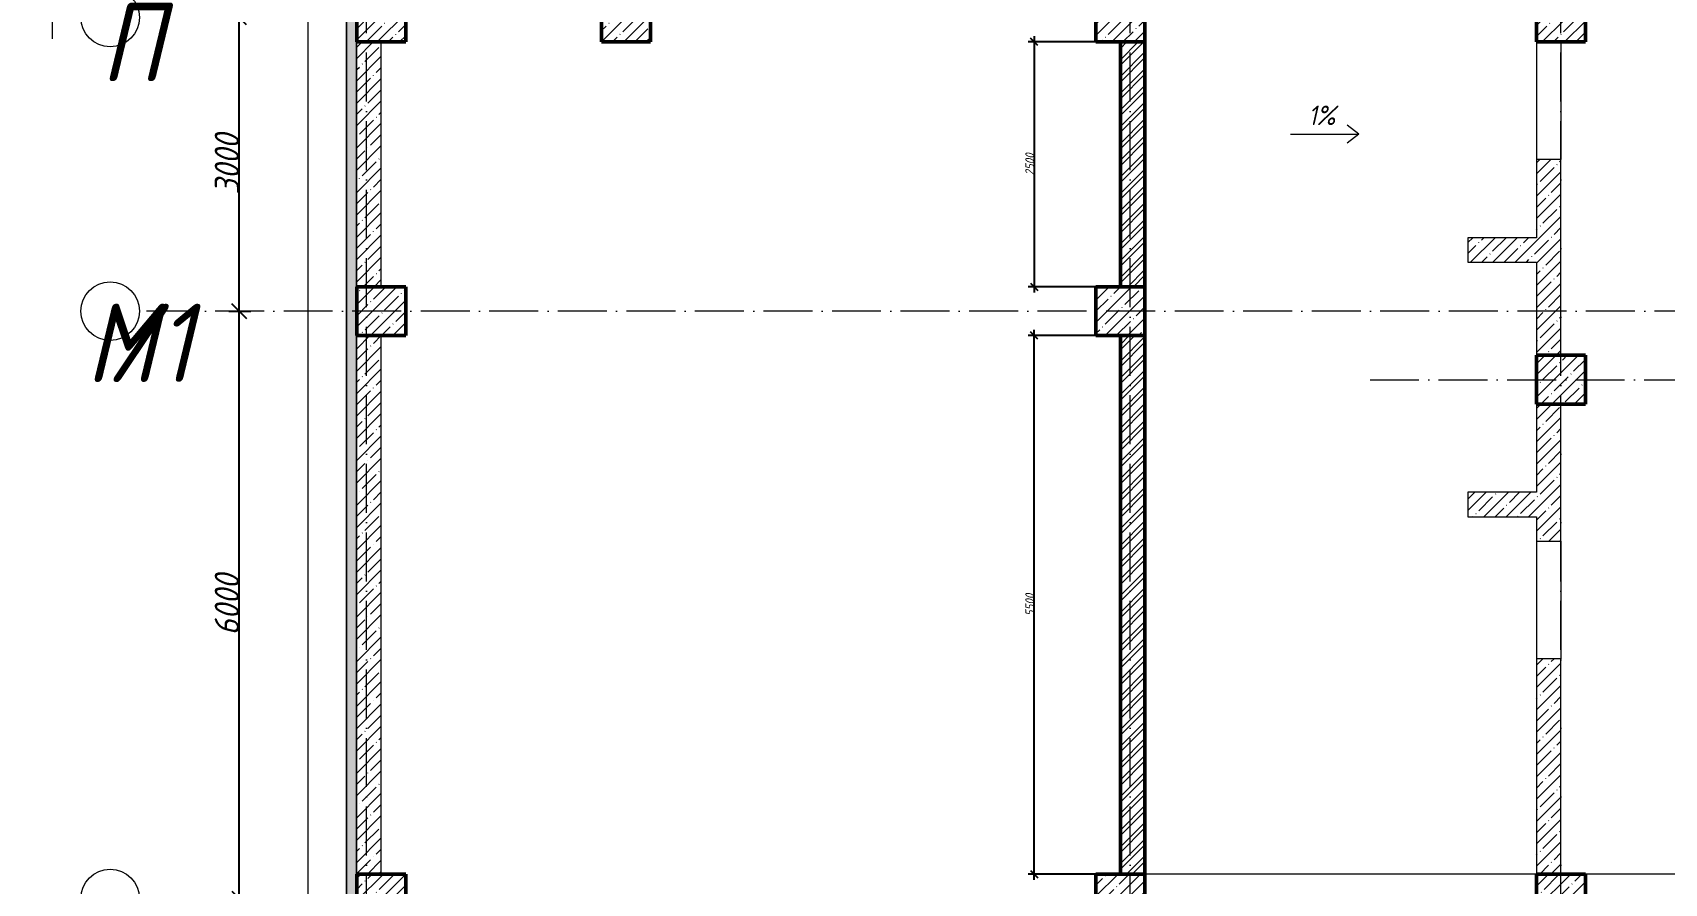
# Model space of a CAD drawing. Header units: millimetres. Extents: x -606178 to 312196, y -19338 to 632709.
# Drawn here: x -605828 to -589161, y 469430 to 478120 of the extents above; entities that cross this region are included whole.
import ezdxf

# ---------------------------------------------------------------- set-up
doc = ezdxf.new("R2010")
doc.units = ezdxf.units.MM
doc.linetypes.add('50_200_ШТРИХ_1Т_ш5_п1_п1_', pattern=[700, 500, -100, 0, -100])
for name, color, linetype, lineweight in [('A-____-____-DIMS', 7, 'Continuous', 9), ('A-DOOR-____-OTLN', 7, 'Continuous', 9), ('A-FLOR-____-OTLN', 7, 'Continuous', 9), ('A-WALL-____-MCUT', 7, 'Continuous', 13), ('A-WALL-____-MCUT-1', 7, 'Continuous', 9), ('A-WALL-____-MCUT-2', 7, 'Continuous', 50), ('A-WALL-____-MCUT-3', 7, 'Continuous', 9), ('A-WALL-____-PATT-1', 7, 'Continuous', 9), ('G-____-____-DIMS', 7, 'Continuous', 9), ('G-____-____-SYMB', 7, 'Continuous', 9), ('S-COLS-____-MCUT', 7, 'Continuous', 50), ('S-COLS-____-OTLN', 7, 'Continuous', 9), ('S-GRID-____-IDEN', 7, 'Continuous', 9), ('S-GRID-____-OTLN-1', 7, '50_200_ШТРИХ_1Т_ш5_п1_п1_', 9)]:
    doc.layers.add(name, color=color, linetype=linetype, lineweight=lineweight)
doc.layers.add('A-DOOR-____-OTLN-1', color=7, linetype='Continuous', lineweight=9, true_color=0xffffff)
doc.layers.add('A-WALL-____-PATT-2', color=7, linetype='Continuous', lineweight=9, true_color=0x787878)
doc.styles.add('ISOCPEUR_I', font='isocpeui.ttf', dxfattribs={"width": 0.9, "height": 2.5})
doc.styles.add('ISOCPEUR_I_5', font='isocpeui.ttf', dxfattribs={"width": 0.85, "height": 2.1})
doc.styles.add('ISOCPEUR_I_7', font='isocpeui.ttf', dxfattribs={"width": 0.9, "height": 90})
doc.styles.add('ISOCPEUR_I_9', font='isocpeui.ttf', dxfattribs={"width": 0.9, "height": 250})
doc.dimstyles.new('ISO-1_8_0_9К_СРЕДНИЙ_Кладочные', dxfattribs={"dimscale": 304.8, "dimtxt": 89.638306, "dimasz": 0.246063, "dimexe": 0.19685, "dimexo": 0, "dimgap": 0, "dimtad": 1, "dimdec": 3, "dimrnd": 0.001, "dimdsep": 46, "dimtxsty": 'ISOCPEUR_I_7', "dimblk1": 'OBLIQUE', "dimblk2": 'OBLIQUE', "dimsah": 1, "dimcen": 0.09, "dimdle": 0.19685, "dimazin": 0, "dimtfac": 1, "dimtdec": 4, "dimtix": 1, "dimtmove": 2, "dimatfit": 3, "dimfxl": 1, "dimtvp": 1, "dimtolj": 1, "dimtzin": 0, "dimarcsym": 2})
doc.dimstyles.new('ISO-2_5_0_9К_БОЛЬШОЙ_ОСИ', dxfattribs={"dimscale": 304.8, "dimtxt": 248.995294, "dimasz": 0.492126, "dimexe": 0.393701, "dimexo": 0, "dimgap": 0, "dimtad": 1, "dimdec": 0, "dimzin": 0, "dimdsep": 46, "dimtxsty": 'ISOCPEUR_I_9', "dimblk1": 'OBLIQUE', "dimblk2": 'OBLIQUE', "dimsah": 1, "dimcen": 0.09, "dimdle": 0.393701, "dimazin": 0, "dimtfac": 1, "dimtdec": 4, "dimtix": 1, "dimtmove": 0, "dimatfit": 3, "dimfxl": 1, "dimtvp": 1, "dimtolj": 1, "dimtzin": 0, "dimarcsym": 2})
pattern_1 = [(45, (-600067.05, 451794.26), (-114.04925, 114.04925), []), (45, (-599953, 451794.26), (-114.04925, 114.04925), [201.612, -40.322, 3.353, -36.97])]
pattern_2 = [(45, (-600067.05, 451794.26), (-85.5366, 85.5366), []), (45, (-600010.02, 451794.26), (-85.5366, 85.5366), [])]

# ---------------------------------------------------------------- blocks, each defined once
blk = doc.blocks.new('BSC_Колонна _Прямоугольная - 500х500-V1-АР1_Кладочный план подвала в осях 1-64_А-ГГ')
at = {"layer": 'S-COLS-____-OTLN'}
h = blk.add_hatch(dxfattribs=at)
h.set_pattern_fill('FP_8', color=256, style=0, pattern_type=2)
h.set_pattern_definition([(45, (-9850, -26481.04), (-114.04925, 114.04925), []), (45, (-9735.95, -26481.04), (-114.04925, 114.04925), [201.613, -40.323, 3.353, -36.97])])
h.paths.add_polyline_path([(-250, -250), (250, -250), (250, 250), (-250, 250)], flags=0)
at = {"layer": 'S-COLS-____-MCUT'}
for p, q in [((250, 250), (-250, 250)), ((-250, 250), (-250, -250)), ((250, -250), (250, 250)), ((-250, -250), (250, -250))]:
    blk.add_line(p, q, dxfattribs=at)
blk = doc.blocks.new('BSC_Колонна _Прямоугольная - 500х500-V44-АР1_Кладочный план подвала в осях 1-64_А-ГГ')
at = {"layer": 'S-COLS-____-OTLN'}
h = blk.add_hatch(dxfattribs=at)
h.set_pattern_fill('FP_55', color=256, style=0, pattern_type=2)
h.set_pattern_definition([(45, (2200, -26481.04), (-114.0493, 114.0493), []), (45, (2314.05, -26481.04), (-114.0493, 114.0493), [201.613, -40.323, 3.353, -36.97])])
h.paths.add_polyline_path([(-250, -250), (250, -250), (250, 250), (-250, 250)], flags=0)
at = {"layer": 'S-COLS-____-MCUT'}
for p, q in [((250, 250), (-250, 250)), ((-250, 250), (-250, -250)), ((250, -250), (250, 250)), ((-250, -250), (250, -250))]:
    blk.add_line(p, q, dxfattribs=at)
blk = doc.blocks.new('BSC_Колонна _Прямоугольная - 500х500-V45-АР1_Кладочный план подвала в осях 1-64_А-ГГ')
at = {"layer": 'S-COLS-____-OTLN'}
h = blk.add_hatch(dxfattribs=at)
h.set_pattern_fill('FP_56', color=256, style=0, pattern_type=2)
h.set_pattern_definition([(45, (-5350, -26481.04), (-114.0493, 114.0493), []), (45, (-5235.95, -26481.04), (-114.0493, 114.0493), [201.613, -40.323, 3.353, -36.97])])
h.paths.add_polyline_path([(-250, -250), (250, -250), (250, 250), (-250, 250)], flags=0)
at = {"layer": 'S-COLS-____-MCUT'}
for p, q in [((250, 250), (-250, 250)), ((-250, 250), (-250, -250)), ((250, -250), (250, 250)), ((-250, -250), (250, -250))]:
    blk.add_line(p, q, dxfattribs=at)
blk = doc.blocks.new('BSC_Колонна _Прямоугольная - 500х500-V50-АР1_Кладочный план подвала в осях 1-64_А-ГГ')
at = {"layer": 'S-COLS-____-OTLN'}
h = blk.add_hatch(dxfattribs=at)
h.set_pattern_fill('FP_61', color=256, style=0, pattern_type=2)
h.set_pattern_definition([(45, (2200, -23481.04), (-114.0493, 114.0493), []), (45, (2314.05, -23481.04), (-114.0493, 114.0493), [201.613, -40.323, 3.353, -36.97])])
h.paths.add_polyline_path([(-250, -250), (250, -250), (250, 250), (-250, 250)], flags=0)
at = {"layer": 'S-COLS-____-MCUT'}
for p, q in [((250, 250), (-250, 250)), ((-250, 250), (-250, -250)), ((250, -250), (250, 250)), ((-250, -250), (250, -250))]:
    blk.add_line(p, q, dxfattribs=at)
blk = doc.blocks.new('BSC_Колонна _Прямоугольная - 500х500-V51-АР1_Кладочный план подвала в осях 1-64_А-ГГ')
at = {"layer": 'S-COLS-____-OTLN'}
h = blk.add_hatch(dxfattribs=at)
h.set_pattern_fill('FP_62', color=256, style=0, pattern_type=2)
h.set_pattern_definition([(45, (2200, -17481.04), (-114.0493, 114.0493), []), (45, (2314.05, -17481.04), (-114.0493, 114.0493), [201.612, -40.322, 3.353, -36.97])])
h.paths.add_polyline_path([(-250, -250), (250, -250), (250, 250), (-250, 250)], flags=0)
at = {"layer": 'S-COLS-____-MCUT'}
for p, q in [((250, 250), (-250, 250)), ((-250, 250), (-250, -250)), ((250, -250), (250, 250)), ((-250, -250), (250, -250))]:
    blk.add_line(p, q, dxfattribs=at)
blk = doc.blocks.new('BSC_Колонна _Прямоугольная - 500х500-V52-АР1_Кладочный план подвала в осях 1-64_А-ГГ')
at = {"layer": 'S-COLS-____-OTLN'}
h = blk.add_hatch(dxfattribs=at)
h.set_pattern_fill('FP_63', color=256, style=0, pattern_type=2)
h.set_pattern_definition([(45, (-5350, -23481.04), (-114.0493, 114.0493), []), (45, (-5235.95, -23481.04), (-114.0493, 114.0493), [201.613, -40.323, 3.353, -36.97])])
h.paths.add_polyline_path([(-250, -250), (250, -250), (250, 250), (-250, 250)], flags=0)
at = {"layer": 'S-COLS-____-MCUT'}
for p, q in [((250, 250), (-250, 250)), ((-250, 250), (-250, -250)), ((250, -250), (250, 250)), ((-250, -250), (250, -250))]:
    blk.add_line(p, q, dxfattribs=at)
blk = doc.blocks.new('BSC_Колонна _Прямоугольная - 500х500-V53-АР1_Кладочный план подвала в осях 1-64_А-ГГ')
at = {"layer": 'S-COLS-____-OTLN'}
h = blk.add_hatch(dxfattribs=at)
h.set_pattern_fill('FP_64', color=256, style=0, pattern_type=2)
h.set_pattern_definition([(45, (-5350, -17481.04), (-114.0493, 114.0493), []), (45, (-5235.95, -17481.04), (-114.0493, 114.0493), [201.613, -40.323, 3.353, -36.97])])
h.paths.add_polyline_path([(-250, -250), (250, -250), (250, 250), (-250, 250)], flags=0)
at = {"layer": 'S-COLS-____-MCUT'}
for p, q in [((250, 250), (-250, 250)), ((-250, 250), (-250, -250)), ((250, -250), (250, 250)), ((-250, -250), (250, -250))]:
    blk.add_line(p, q, dxfattribs=at)
blk = doc.blocks.new('BSC_Колонна _Прямоугольная - 500х500-V114-АР1_Кладочный план подвала в осях 1-64_А-ГГ')
at = {"layer": 'S-COLS-____-OTLN'}
h = blk.add_hatch(dxfattribs=at)
h.set_pattern_fill('FP_129', color=256, style=0, pattern_type=2)
h.set_pattern_definition([(45, (-9850, -17481.04), (-114.0493, 114.0493), []), (45, (-9735.95, -17481.04), (-114.0493, 114.0493), [201.613, -40.323, 3.353, -36.97])])
h.paths.add_polyline_path([(-250, -250), (250, -250), (250, 250), (-250, 250)], flags=0)
at = {"layer": 'S-COLS-____-MCUT'}
for p, q in [((250, 250), (-250, 250)), ((-250, 250), (-250, -250)), ((250, -250), (250, 250)), ((-250, -250), (250, -250))]:
    blk.add_line(p, q, dxfattribs=at)
blk = doc.blocks.new('BSC_Колонна _Прямоугольная - 500х500-V146-АР1_Кладочный план подвала в осях 1-64_А-ГГ')
at = {"layer": 'S-COLS-____-OTLN'}
h = blk.add_hatch(dxfattribs=at)
h.set_pattern_fill('FP_162', color=256, style=0, pattern_type=2)
h.set_pattern_definition([(45, (-300, -26481.04), (-114.0493, 114.0493), []), (45, (-185.95, -26481.04), (-114.0493, 114.0493), [201.613, -40.323, 3.353, -36.97])])
h.paths.add_polyline_path([(-250, -250), (250, -250), (250, 250), (-250, 250)], flags=0)
at = {"layer": 'S-COLS-____-MCUT'}
for p, q in [((250, 250), (-250, 250)), ((-250, 250), (-250, -250)), ((250, -250), (250, 250)), ((-250, -250), (250, -250))]:
    blk.add_line(p, q, dxfattribs=at)
blk = doc.blocks.new('Проем_Дверь_Прямоугольный - 1200х2200h_проемы без заполнения-26839834-АР1_Кладочный план подвала в осях 1-64_А-ГГ')
at = {"layer": 'A-DOOR-____-OTLN-1'}
for p, q in [((600, 125), (-600, 125)), ((600, -125), (-600, -125))]:
    blk.add_line(p, q, dxfattribs=at)
blk = doc.blocks.new('Ось сетки - Круг_Ø6_00__ISO-2_5_0_9K_-25732049-АР1_Кладочный план подвала в осях 1-64_А-ГГ')
at = {"layer": 'S-GRID-____-IDEN'}
blk.add_circle((0, 0), 3, dxfattribs=at)
blk = doc.blocks.new('Разрез - Заголовок разреза-10218885-АР1_Кладочный план подвала в осях 1-64_А-ГГ')
at = {"layer": 'G-____-____-SYMB'}
for points in [[(0, 0.5), (0, -0.5), (-9, -0.5), (-9, 0.5)], [(-6.34, -5.5), (-7.66, -5.5), (-7, -0.5)]]:
    blk.add_hatch(color=256, dxfattribs=at).paths.add_polyline_path(points, flags=0)
for p, q in [((0, 0.5), (-9, 0.5)), ((-9, 0.5), (-9, -0.5)), ((0, -0.5), (0, 0.5)), ((-9, -0.5), (0, -0.5)), ((-7, -0.5), (-7.66, -5.5)), ((-6.34, -5.5), (-7, -0.5)), ((-7.66, -5.5), (-6.34, -5.5)), ((-7, -5.5), (-7, -10.5))]:
    blk.add_line(p, q, dxfattribs=at)
blk = doc.blocks.new('_Oblique')
at = {"color": 0, "linetype": 'ByBlock', "lineweight": -2}
blk.add_line((-0.5, -0.5), (0.5, 0.5), dxfattribs=at)
blk = doc.blocks.new('*D3969')
at = {"layer": 'A-____-____-DIMS', "color": 0, "lineweight": -2, "transparency": 16777216}
for p, q in [((-603718, 469155), (-603718, 475395)), ((-603825, 475275), (-603598, 475275)), ((-603825, 469275), (-603598, 469275))]:
    blk.add_line(p, q, dxfattribs=at)
at = {"layer": 'Defpoints', "color": 0, "transparency": 16777216}
for p in [(-603825, 475275), (-603718, 475275), (-603825, 469275)]:
    blk.add_point(p, dxfattribs=at)
at = {"layer": 'A-____-____-DIMS', "color": 0, "lineweight": -2, "transparency": 16777216, "xscale": 150, "yscale": 150, "zscale": 150}
for p, rotation in [((-603718, 475275), 90), ((-603718, 469275), 270)]:
    blk.add_blockref('_Oblique', p, dxfattribs=dict(at, rotation=rotation))
at = {"layer": 'A-____-____-DIMS', "color": 0, "transparency": 16777216, "insert": (-603843, 472275), "char_height": 250, "width": 758.48, "attachment_point": 5, "rotation": 90, "style": 'ISOCPEUR_I_9'}
blk.add_mtext('\\A1;6000', dxfattribs=at)
blk = doc.blocks.new('*D3970')
at = {"layer": 'A-____-____-DIMS', "color": 0, "lineweight": -2, "transparency": 16777216}
for p, q in [((-603718, 475155), (-603718, 478395)), ((-603825, 478275), (-603598, 478275)), ((-603825, 475275), (-603598, 475275))]:
    blk.add_line(p, q, dxfattribs=at)
at = {"layer": 'Defpoints', "color": 0, "transparency": 16777216}
for p in [(-603825, 478275), (-603718, 478275), (-603825, 475275)]:
    blk.add_point(p, dxfattribs=at)
at = {"layer": 'A-____-____-DIMS', "color": 0, "lineweight": -2, "transparency": 16777216, "xscale": 150, "yscale": 150, "zscale": 150}
for p, rotation in [((-603718, 478275), 90), ((-603718, 475275), 270)]:
    blk.add_blockref('_Oblique', p, dxfattribs=dict(at, rotation=rotation))
at = {"layer": 'A-____-____-DIMS', "color": 0, "transparency": 16777216, "insert": (-603843, 476775), "char_height": 250, "width": 758.48, "attachment_point": 5, "rotation": 90, "style": 'ISOCPEUR_I_9'}
blk.add_mtext('\\A1;3000', dxfattribs=at)
blk = doc.blocks.new('*D4066')
at = {"layer": 'A-____-____-DIMS', "color": 0, "lineweight": -2, "transparency": 16777216}
for p, q in [((-595598, 469465), (-595598, 475085)), ((-594967, 475025), (-595658, 475025)), ((-594967, 469525), (-595658, 469525))]:
    blk.add_line(p, q, dxfattribs=at)
at = {"layer": 'Defpoints', "color": 0, "transparency": 16777216}
for p in [(-595598, 475025), (-594967, 475025), (-594967, 469525)]:
    blk.add_point(p, dxfattribs=at)
at = {"layer": 'A-____-____-DIMS', "color": 0, "lineweight": -2, "transparency": 16777216, "xscale": 75, "yscale": 75, "zscale": 75}
for p, rotation in [((-595598, 475025), 90), ((-595598, 469525), 270)]:
    blk.add_blockref('_Oblique', p, dxfattribs=dict(at, rotation=rotation))
at = {"layer": 'A-____-____-DIMS', "color": 0, "transparency": 16777216, "insert": (-595643, 472275), "char_height": 90, "width": 546.1, "attachment_point": 5, "rotation": 90, "style": 'ISOCPEUR_I_7'}
blk.add_mtext('\\A1;5500', dxfattribs=at)
blk = doc.blocks.new('*D4067')
at = {"layer": 'A-____-____-DIMS', "color": 0, "lineweight": -2, "transparency": 16777216}
for p, q in [((-595598, 478085), (-595598, 475465)), ((-594717, 478025), (-595658, 478025)), ((-594717, 475525), (-595658, 475525))]:
    blk.add_line(p, q, dxfattribs=at)
at = {"layer": 'Defpoints', "color": 0, "transparency": 16777216}
for p in [(-594717, 478025), (-595598, 475525), (-594717, 475525)]:
    blk.add_point(p, dxfattribs=at)
at = {"layer": 'A-____-____-DIMS', "color": 0, "lineweight": -2, "transparency": 16777216, "xscale": 75, "yscale": 75, "zscale": 75}
for p, rotation in [((-595598, 478025), 90), ((-595598, 475525), 270)]:
    blk.add_blockref('_Oblique', p, dxfattribs=dict(at, rotation=rotation))
at = {"layer": 'A-____-____-DIMS', "color": 0, "transparency": 16777216, "insert": (-595643, 476775), "char_height": 90, "width": 546.1, "attachment_point": 5, "rotation": 90, "style": 'ISOCPEUR_I_7'}
blk.add_mtext('\\A1;2500', dxfattribs=at)

msp = doc.modelspace()

# ---------------------------------------------------------------- hatches: boundary and pattern name
at = {"layer": 'A-WALL-____-PATT-1'}
h = msp.add_hatch(dxfattribs=at)
h.set_pattern_fill('FP_91', color=256, style=0, pattern_type=2)
h.set_pattern_definition([(0, (-600067.05, 451794.26), (120.968, 69.841), [80.645, -161.29]), (120, (-600067.05, 451794.26), (-120.96808, 69.84086), [80.645, -161.29]), (60, (-600067.05, 451794.26), (-8e-05, 139.68186), [0, -161.29, 80.645, 0])])
h.paths.add_polyline_path([(-602519.047, 449773.3011), (-602519.047, 499527.3011), (-602619.047, 499527.3011), (-602619.047, 449773.3011)], flags=0)
h = msp.add_hatch(dxfattribs=at)
h.set_pattern_fill('FP_1', color=256, style=0, pattern_type=2)
h.set_pattern_definition(pattern_1)
h.paths.add_polyline_path([(-602267.047, 475525.3011), (-602267.047, 478025.3011), (-602517.047, 478025.3011), (-602517.047, 475525.3011)], flags=0)
h = msp.add_hatch(dxfattribs=at)
h.set_pattern_fill('FP_1', color=256, style=0, pattern_type=2)
h.set_pattern_definition(pattern_1)
h.paths.add_polyline_path([(-590467.047, 474825.3011), (-590217.047, 474825.3011), (-590217.047, 476825.3011), (-590467.047, 476825.3011), (-590467.047, 475775.3011)], flags=0)
h = msp.add_hatch(dxfattribs=at)
h.set_pattern_fill('FP_1', color=256, style=0, pattern_type=2)
h.set_pattern_definition(pattern_1)
h.paths.add_polyline_path([(-590467.047, 475775.3011), (-590467.047, 476025.3011), (-591167.047, 476025.3011), (-591167.047, 475775.3011)], flags=0)
h = msp.add_hatch(dxfattribs=at)
h.set_pattern_fill('FP_1', color=256, style=0, pattern_type=2)
h.set_pattern_definition(pattern_1)
h.paths.add_polyline_path([(-602267.047, 469525.3011), (-602267.047, 475025.3011), (-602517.047, 475025.3011), (-602517.047, 469525.3011)], flags=0)
h = msp.add_hatch(dxfattribs=at)
h.set_pattern_fill('FP_1', color=256, style=0, pattern_type=2)
h.set_pattern_definition(pattern_1)
h.paths.add_polyline_path([(-590217.047, 469525.3011), (-590217.047, 471725.3011), (-590467.047, 471725.3011), (-590467.047, 469525.3011)], flags=0)
h.paths.add_polyline_path([(-590217.047, 472925.3011), (-590217.047, 474325.3011), (-590467.047, 474325.3011), (-590467.047, 472925.3011)], flags=0)
h = msp.add_hatch(dxfattribs=at)
h.set_pattern_fill('FP_1', color=256, style=0, pattern_type=2)
h.set_pattern_definition(pattern_1)
h.paths.add_polyline_path([(-590467.047, 473175.3011), (-590467.047, 473425.3011), (-591167.047, 473425.3011), (-591167.047, 473175.3011)], flags=0)
at = {"layer": 'A-WALL-____-PATT-2'}
h = msp.add_hatch(dxfattribs=at)
h.set_pattern_fill('FP_5', color=256, style=0, pattern_type=2)
h.set_pattern_definition(pattern_2)
h.paths.add_polyline_path([(-594467.047, 475525.3011), (-594467.047, 478025.3011), (-594717.047, 478025.3011), (-594717.047, 475525.3011)], flags=0)
h = msp.add_hatch(dxfattribs=at)
h.set_pattern_fill('FP_5', color=256, style=0, pattern_type=2)
h.set_pattern_definition(pattern_2)
h.paths.add_polyline_path([(-594467.047, 469525.3011), (-594467.047, 475025.3011), (-594717.047, 475025.3011), (-594717.047, 469525.3011)], flags=0)
at = {"layer": 'S-COLS-____-OTLN'}
h = msp.add_hatch(dxfattribs=at)
h.set_pattern_fill('FP_1', color=256, style=0, pattern_type=2)
h.set_pattern_definition(pattern_1)
h.paths.add_polyline_path([(-590467.047, 474325.3011), (-589967.047, 474325.3011), (-589967.047, 474825.3011), (-590467.047, 474825.3011)], flags=0)

# ---------------------------------------------------------------- linework, layer by layer
at = {"layer": 'A-FLOR-____-OTLN'}
for p, q in [((-603017.047, 500025.3011), (-603017.047, 461325.3011)), ((-590467.047, 469525.3011), (-594467.047, 469525.3011)), ((-586317.047, 469525.3011), (-589967.047, 469525.3011))]:
    msp.add_line(p, q, dxfattribs=at)
at = {"layer": 'A-WALL-____-MCUT'}
for p, q in [((-602627.047, 499635.3011), (-602627.047, 449765.3011)), ((-602619.047, 449773.3011), (-602619.047, 499627.3011))]:
    msp.add_line(p, q, dxfattribs=at)
at = {"layer": 'A-WALL-____-MCUT-1'}
for p, q in [((-602517.047, 475525.3011), (-602517.047, 478025.3011)), ((-602267.047, 475525.3011), (-602267.047, 478025.3011)), ((-590217.047, 476825.3011), (-590467.047, 476825.3011)), ((-590467.047, 476825.3011), (-590467.047, 476025.3011)), ((-590217.047, 474825.3011), (-590217.047, 476825.3011)), ((-590467.047, 476025.3011), (-591167.047, 476025.3011)), ((-591167.047, 476025.3011), (-591167.047, 475775.3011)), ((-591167.047, 475775.3011), (-590467.047, 475775.3011)), ((-590467.047, 475775.3011), (-590467.047, 474825.3011)), ((-602517.047, 469525.3011), (-602517.047, 475025.3011)), ((-602267.047, 469525.3011), (-602267.047, 475025.3011)), ((-590467.047, 474825.3011), (-590217.047, 474825.3011)), ((-590217.047, 474325.3011), (-590467.047, 474325.3011)), ((-590467.047, 474325.3011), (-590467.047, 473425.3011)), ((-590217.047, 472925.3011), (-590217.047, 474325.3011)), ((-590467.047, 473425.3011), (-591167.047, 473425.3011)), ((-591167.047, 473425.3011), (-591167.047, 473175.3011)), ((-591167.047, 473175.3011), (-590467.047, 473175.3011)), ((-590467.047, 473175.3011), (-590467.047, 472925.3011)), ((-590467.047, 472925.3011), (-590217.047, 472925.3011)), ((-590217.047, 471725.3011), (-590467.047, 471725.3011)), ((-590467.047, 471725.3011), (-590467.047, 469525.3011)), ((-590217.047, 469525.3011), (-590217.047, 471725.3011))]:
    msp.add_line(p, q, dxfattribs=at)
at = {"layer": 'A-WALL-____-MCUT-2'}
for p, q in [((-594717.047, 478025.3011), (-594717.047, 475525.3011)), ((-594467.047, 475525.3011), (-594467.047, 478025.3011)), ((-594717.047, 475025.3011), (-594717.047, 469525.3011)), ((-594467.047, 469525.3011), (-594467.047, 475025.3011))]:
    msp.add_line(p, q, dxfattribs=at)
at = {"layer": 'A-WALL-____-MCUT-3'}
msp.add_line((-602519.047, 449873.3011), (-602519.047, 499527.3011), dxfattribs=at)
at = {"layer": 'G-____-____-DIMS'}
for p, q in [((-592981.0533, 477084.1393), (-592281.0533, 477084.1393)), ((-592281.0533, 477084.1393), (-592401.0533, 477176.2186)), ((-592281.0533, 477084.1393), (-592401.0533, 476992.0601))]:
    msp.add_line(p, q, dxfattribs=at)
at = {"layer": 'S-COLS-____-MCUT'}
for p, q in [((-589967.047, 474825.3011), (-590467.047, 474825.3011)), ((-590467.047, 474825.3011), (-590467.047, 474325.3011)), ((-589967.047, 474325.3011), (-589967.047, 474825.3011)), ((-590467.047, 474325.3011), (-589967.047, 474325.3011))]:
    msp.add_line(p, q, dxfattribs=at)
at = {"layer": 'S-GRID-____-OTLN-1'}
for p, q in [((-602417.047, 447311.6528), (-602417.047, 501675.2188)), ((-594617.047, 447311.6528), (-594617.047, 501675.2188)), ((-590217.047, 447311.6528), (-590217.047, 501675.2188)), ((-573359.3078, 475275.3011), (-604735.8172, 475275.3011)), ((-592167.047, 474575.3011), (-573359.3078, 474575.3011))]:
    msp.add_line(p, q, dxfattribs=at)

# ---------------------------------------------------------------- block references
at = {"layer": 'A-DOOR-____-OTLN', "rotation": 89.99999999999991}
for p in [(-590342.047, 477425.3011), (-590342.047, 472325.3011)]:
    msp.add_blockref('Проем_Дверь_Прямоугольный - 1200х2200h_проемы без заполнения-26839834-АР1_Кладочный план подвала в осях 1-64_А-ГГ', p, dxfattribs=at)
at = {"layer": 'G-____-____-SYMB', "xscale": 99.99999999999993, "yscale": 99.99999999999993, "zscale": 99.99999999999993}
msp.add_blockref('Разрез - Заголовок разреза-10218885-АР1_Кладочный план подвала в осях 1-64_А-ГГ', (-604928.1176, 479105.3011), dxfattribs=at)
at = {"layer": 'S-COLS-____-OTLN'}
for name, p in [('BSC_Колонна _Прямоугольная - 500х500-V44-АР1_Кладочный план подвала в осях 1-64_А-ГГ', (-602267.047, 478275.3011)), ('BSC_Колонна _Прямоугольная - 500х500-V146-АР1_Кладочный план подвала в осях 1-64_А-ГГ', (-599767.047, 478275.3011)), ('BSC_Колонна _Прямоугольная - 500х500-V45-АР1_Кладочный план подвала в осях 1-64_А-ГГ', (-594717.047, 478275.3011)), ('BSC_Колонна _Прямоугольная - 500х500-V1-АР1_Кладочный план подвала в осях 1-64_А-ГГ', (-590217.047, 478275.3011)), ('BSC_Колонна _Прямоугольная - 500х500-V50-АР1_Кладочный план подвала в осях 1-64_А-ГГ', (-602267.047, 475275.3011)), ('BSC_Колонна _Прямоугольная - 500х500-V52-АР1_Кладочный план подвала в осях 1-64_А-ГГ', (-594717.047, 475275.3011)), ('BSC_Колонна _Прямоугольная - 500х500-V51-АР1_Кладочный план подвала в осях 1-64_А-ГГ', (-602267.047, 469275.3011)), ('BSC_Колонна _Прямоугольная - 500х500-V53-АР1_Кладочный план подвала в осях 1-64_А-ГГ', (-594717.047, 469275.3011)), ('BSC_Колонна _Прямоугольная - 500х500-V114-АР1_Кладочный план подвала в осях 1-64_А-ГГ', (-590217.047, 469275.3011))]:
    msp.add_blockref(name, p, dxfattribs=at)
at = {"layer": 'S-GRID-____-IDEN', "xscale": 99.99999999999993, "yscale": 99.99999999999993, "zscale": 99.99999999999993}
for p, rotation in [((-605035.8172, 478275.3011), 269.9999999999996), ((-605035.8172, 475275.3011), 89.9999999999998), ((-605035.8172, 469275.3011), 89.9999999999998)]:
    msp.add_blockref('Ось сетки - Круг_Ø6_00__ISO-2_5_0_9K_-25732049-АР1_Кладочный план подвала в осях 1-64_А-ГГ', p, dxfattribs=dict(at, rotation=rotation))

# ---------------------------------------------------------------- texts
at = {"layer": 'G-____-____-DIMS', "insert": (-592796.3807, 477375.4305), "char_height": 200, "width": 396.78578, "attachment_point": 1, "line_spacing_factor": 1.149209, "style": 'ISOCPEUR_I_5'}
msp.add_mtext('1%', dxfattribs=at)
at = {"layer": 'S-GRID-____-IDEN', "char_height": 800, "attachment_point": 1, "style": 'ISOCPEUR_I'}
for s, insert, width in [('\\fISOCPEUR|b0|i1|c204|p34|;\\W.9;П', (-605133.7967, 478421.9336), 223.670812), ('\\fISOCPEUR|b0|i1|c204|p34|;\\W.9;М', (-605283.4376, 475351.377), 252.531562), ('/1', (-605075.0783, 475351.377), 346.329)]:
    msp.add_mtext(s, dxfattribs=dict(at, insert=insert, width=width))

# ---------------------------------------------------------------- dimensions: what is measured, and where the dimension line sits
at = {"layer": 'A-____-____-DIMS'}
for base, p1, p2, dimstyle, override, picture, middle in [((-603718.4425, 478275.3011), (-603824.5086, 475275.3011), (-603824.5086, 478275.3011), 'ISO-2_5_0_9К_БОЛЬШОЙ_ОСИ', {"dimtxt": 400, "dimpost": '<>', "dimfxl": 3000}, '*D3970', (-603843.4425, 476775.3011)), ((-595598.1128, 475525.3011), (-594717.047, 478025.3011), (-594717.047, 475525.3011), 'ISO-1_8_0_9К_СРЕДНИЙ_Кладочные', {"dimtxt": 400, "dimpost": '<>', "dimfxl": 2500}, '*D4067', (-595643.1128, 476775.3011)), ((-603718.4425, 475275.3011), (-603824.5086, 469275.3011), (-603824.5086, 475275.3011), 'ISO-2_5_0_9К_БОЛЬШОЙ_ОСИ', {"dimtxt": 400, "dimpost": '<>', "dimfxl": 6000}, '*D3969', (-603843.4425, 472275.3011)), ((-595598.1128, 475025.3011), (-594967.047, 469525.3011), (-594967.047, 475025.3011), 'ISO-1_8_0_9К_СРЕДНИЙ_Кладочные', {"dimtxt": 400, "dimpost": '<>', "dimfxl": 5500}, '*D4066', (-595643.1128, 472275.3011))]:
    dim = msp.add_linear_dim(base=base, p1=p1, p2=p2, angle=90, dimstyle=dimstyle, override=override, dxfattribs=at)
    dim.commit()
    dim.dimension.update_dxf_attribs({"geometry": picture, "text_midpoint": middle})

doc.saveas('drawing.dxf')
